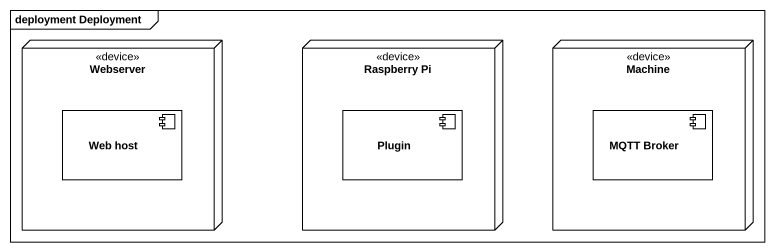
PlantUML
@startuml
mainframe deployment Deployment
node Webserver <<device>> {
  component "Web host" as Web_host
}
node "Raspberry Pi" as Raspberry_Pi <<device>> {
  component Plugin
}
node Machine <<device>> {
  component "MQTT Broker" as MQTT_Broker
}
@enduml
